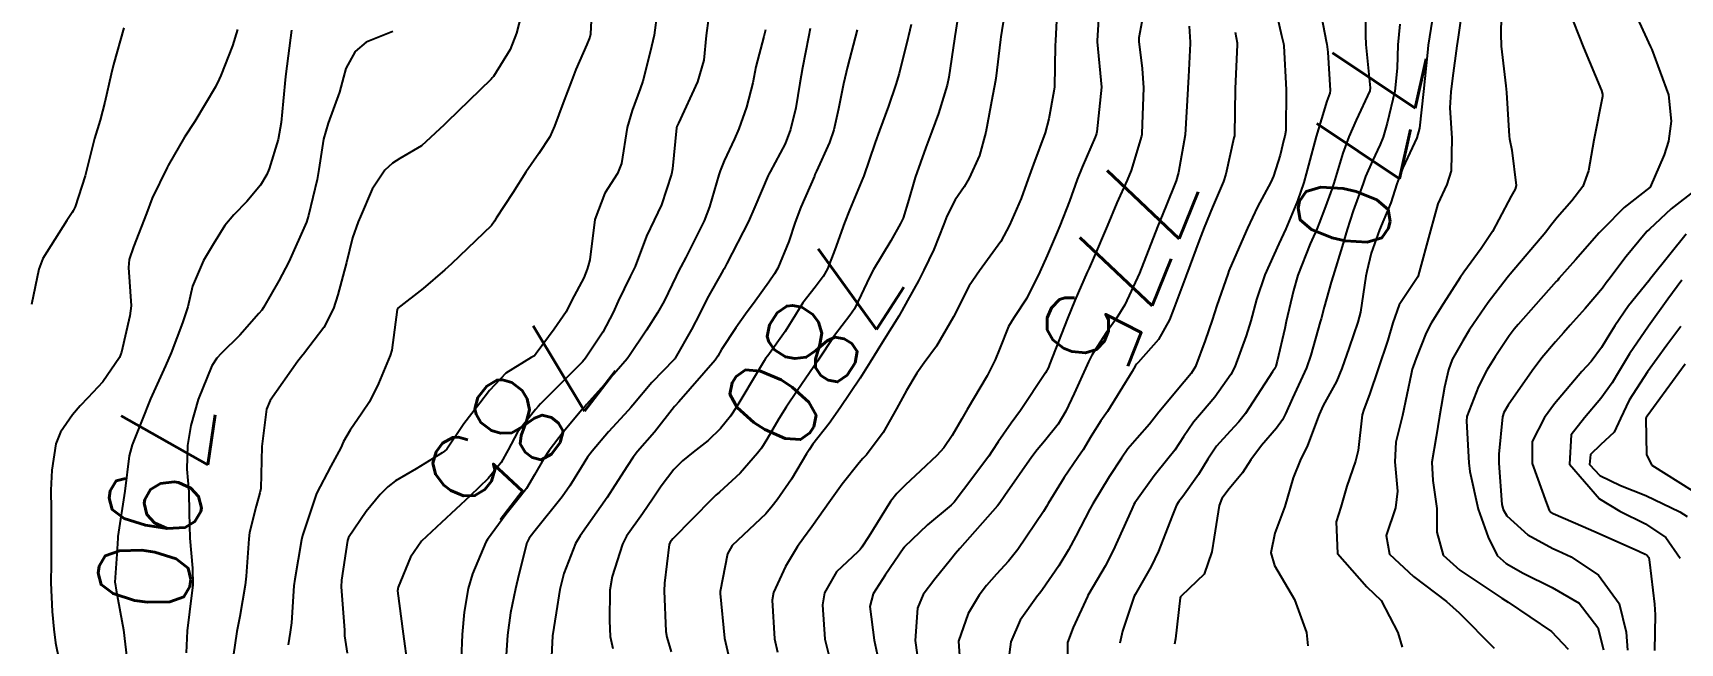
# Model space of a CAD drawing. Header units: metres. Extents: x 318500 to 325275, y 7408834 to 7428799.
# Drawn here: x 319643.1 to 319714.2, y 7411325.1 to 7411351.4 of the extents above; entities that cross this region are included whole.
import ezdxf
from ezdxf.enums import TextEntityAlignment as Align

# ---------------------------------------------------------------- set-up
doc = ezdxf.new("R2010")
doc.units = ezdxf.units.M
doc.header["$MEASUREMENT"] = 0
for name, color, linetype in [('Cotas', 45, 'Continuous'), ('Curvas de Nivel 1m', 11, 'Continuous'), ('Curvas de Nivel 5m', 15, 'Continuous')]:
    doc.layers.add(name, color=color, linetype=linetype)
doc.styles.add('Style-STANDARD', font='STANDARD.shx')

msp = doc.modelspace()

# ---------------------------------------------------------------- linework, layer by layer
at = {"layer": 'Curvas de Nivel 1m', "flags": 128}
for points, elevation in [([(319667.226, 7411353.137), (319667.137, 7411351.358), (319667.109, 7411351.227), (319666.973, 7411350.906), (319666.497, 7411349.827), (319666.324, 7411349.369), (319665.96, 7411348.395), (319665.58, 7411347.38), (319665.378, 7411346.928), (319664.912, 7411346.201), (319664.568, 7411345.73), (319664.347, 7411345.396), (319663.778, 7411344.509), (319663.061, 7411343.408), (319662.992, 7411343.285), (319662.867, 7411343.098), (319661.136, 7411341.436), (319660.985, 7411341.301), (319660.846, 7411341.183), (319659.917, 7411340.37), (319658.821, 7411339.522), (319658.799, 7411339.492), (319658.794, 7411339.47), (319658.551, 7411337.715), (319658.483, 7411337.473), (319657.987, 7411336.269), (319657.597, 7411335.482), (319657.263, 7411334.984), (319656.752, 7411334.26), (319656.473, 7411333.765), (319656.353, 7411333.496), (319655.922, 7411332.697), (319655.31, 7411331.511), (319654.692, 7411329.7), (319654.649, 7411329.521), (319654.365, 7411327.824), (319654.33, 7411327.525), (319654.228, 7411325.934), (319654.168, 7411325.527), (319654.077, 7411324.98)], 787), ([(319687.311, 7411352.781), (319687.216, 7411351.088), (319687.211, 7411350.853), (319687.172, 7411349.088), (319687.144, 7411348.892), (319686.936, 7411347.705), (319686.774, 7411347.092), (319686.265, 7411345.745), (319686.041, 7411345.103), (319685.733, 7411344.262), (319685.24, 7411343.114), (319684.863, 7411342.408), (319683.933, 7411341.134), (319683.493, 7411340.487), (319682.82, 7411339.15), (319682.077, 7411337.881), (319681.553, 7411337.162), (319681.236, 7411336.715), (319680.778, 7411335.967), (319680.358, 7411335.176), (319679.783, 7411334.156), (319679.059, 7411333.195), (319678.903, 7411333.032), (319678.735, 7411332.84), (319678.005, 7411331.927), (319677.502, 7411331.218), (319676.699, 7411330.084), (319676.336, 7411329.592), (319676.082, 7411329.236), (319675.552, 7411328.366), (319675.039, 7411327.246), (319674.986, 7411326.916), (319675.091, 7411325.245), (319675.209, 7411324.66)], 778), ([(319689.135, 7411352.942), (319689.019, 7411351.069), (319689.026, 7411351.023), (319689.209, 7411349.066), (319688.999, 7411347.138), (319688.987, 7411347.069), (319688.974, 7411347.025), (319688.928, 7411346.912), (319688.366, 7411345.618), (319688.159, 7411345.077), (319687.821, 7411344.145), (319687.413, 7411343.085), (319687.254, 7411342.698), (319686.857, 7411341.797), (319686.548, 7411341.095), (319685.984, 7411339.952), (319685.419, 7411339.111), (319685.194, 7411338.735), (319684.8, 7411337.757), (319684.618, 7411337.297), (319684.535, 7411337.124), (319684.264, 7411336.607), (319683.41, 7411335.14), (319683.17, 7411334.737), (319682.753, 7411334.021), (319682.402, 7411333.497), (319682.101, 7411333.156), (319681.396, 7411332.497), (319680.721, 7411331.871), (319680.368, 7411331.523), (319680.096, 7411331.179), (319679.161, 7411329.659), (319678.856, 7411329.198), (319678.785, 7411329.102), (319678.687, 7411329.003), (319677.759, 7411328.129), (319677.244, 7411327.221), (319677.163, 7411326.712), (319677.26, 7411325.221), (319677.529, 7411324.126)], 777), ([(319696.6, 7411352.966), (319696.985, 7411351.303), (319697.066, 7411350.959), (319697.081, 7411350.856), (319697.181, 7411348.957), (319697.166, 7411347.19), (319697.121, 7411346.957), (319697.082, 7411346.803), (319696.918, 7411346.138), (319696.642, 7411345.226), (319696.525, 7411344.966), (319695.951, 7411343.906), (319695.509, 7411342.98), (319694.855, 7411341.466), (319694.712, 7411341.131), (319694.657, 7411340.992), (319694.195, 7411339.631), (319693.983, 7411338.998), (319693.683, 7411338.125), (319693.263, 7411337.005), (319693.086, 7411336.708), (319692.783, 7411336.344), (319691.677, 7411335.026), (319691.275, 7411334.519), (319690.753, 7411333.904), (319690.351, 7411333.441), (319690.066, 7411333.05), (319689.544, 7411332.242), (319688.829, 7411331.068), (319688.708, 7411330.848), (319688.098, 7411329.674), (319687.782, 7411329.079), (319687.371, 7411328.391), (319686.664, 7411327.371), (319686.538, 7411327.215), (319686.438, 7411327.093), (319685.701, 7411326.048), (319685.292, 7411325.11), (319685.084, 7411323.582)], 773), ([(319698.554, 7411352.937), (319698.931, 7411350.981), (319698.94, 7411350.931), (319698.975, 7411350.573), (319699.088, 7411348.929), (319699.067, 7411348.811), (319698.945, 7411348.465), (319698.484, 7411346.937), (319698.15, 7411345.702), (319697.945, 7411344.944), (319697.678, 7411344.159), (319697.172, 7411342.955), (319696.863, 7411342.307), (319696.255, 7411340.969), (319695.908, 7411339.9), (319695.658, 7411338.977), (319695.46, 7411338.33), (319694.96, 7411336.987), (319694.787, 7411336.662), (319694.098, 7411335.676), (319693.524, 7411335.002), (319693.178, 7411334.592), (319692.754, 7411333.961), (319692.368, 7411333.393), (319692.067, 7411333.02), (319691.475, 7411332.283), (319690.713, 7411331.213), (319690.644, 7411331.108), (319690.604, 7411331.042), (319690.513, 7411330.848), (319689.711, 7411329.055), (319689.359, 7411328.38), (319688.662, 7411327.179), (319688.622, 7411327.109), (319688.6, 7411327.071), (319687.979, 7411325.737), (319687.743, 7411325.079), (319687.725, 7411323.973)], 772), ([(319700.594, 7411352.914), (319700.605, 7411351.295), (319700.621, 7411350.914), (319700.817, 7411349.046), (319700.795, 7411348.912), (319700.206, 7411347.649), (319699.889, 7411346.92), (319699.631, 7411346.211), (319699.242, 7411344.927), (319699.156, 7411344.667), (319698.885, 7411343.914), (319698.613, 7411343.194), (319698.507, 7411342.935), (319698.22, 7411342.296), (319697.693, 7411340.947), (319697.499, 7411340.291), (319697.189, 7411338.954), (319697.12, 7411338.651), (319696.794, 7411337.24), (319696.737, 7411337.014), (319696.716, 7411336.961), (319696.599, 7411336.774), (319695.423, 7411334.98), (319695.137, 7411334.612), (319694.758, 7411334.213), (319694.18, 7411333.564), (319693.796, 7411332.999), (319693.393, 7411332.34), (319692.716, 7411331.388), (319692.55, 7411331.174), (319692.452, 7411331.014), (319692.271, 7411330.582), (319691.671, 7411329.025), (319691.351, 7411328.359), (319690.662, 7411327.149), (319690.622, 7411327.079), (319690.604, 7411327.041), (319690.116, 7411325.57), (319689.996, 7411325.05)], 771), ([(319704.841, 7411352.853), (319704.616, 7411351.226), (319704.56, 7411350.856), (319704.361, 7411349.457), (319704.295, 7411348.86), (319704.258, 7411348.175), (319704.337, 7411346.859), (319704.315, 7411345.453), (319704.123, 7411344.862), (319703.733, 7411344.022), (319703.422, 7411342.872), (319702.888, 7411340.917), (319702.867, 7411340.88), (319702.06, 7411339.663), (319701.79, 7411338.895), (319701.572, 7411338.135), (319701.158, 7411336.904), (319700.779, 7411335.787), (319700.534, 7411335.151), (319700.467, 7411334.913), (319700.293, 7411333.369), (319700.182, 7411332.916), (319699.805, 7411331.838), (319699.54, 7411330.922), (319699.336, 7411330.291), (319699.395, 7411328.923), (319700.669, 7411327.483), (319701.28, 7411326.901), (319702.012, 7411325.517), (319702.194, 7411324.887)], 768), ([(319706.484, 7411352.835), (319706.452, 7411351.371), (319706.468, 7411350.835), (319706.665, 7411349.122), (319706.694, 7411348.833), (319706.811, 7411346.951), (319706.83, 7411346.831), (319706.923, 7411346.349), (319707.12, 7411344.827), (319707.068, 7411344.657), (319706.893, 7411344.366), (319706.363, 7411343.35), (319706.092, 7411342.838), (319705.598, 7411342.107), (319704.852, 7411341.08), (319704.7, 7411340.852), (319703.976, 7411339.719), (319703.438, 7411338.871), (319703.228, 7411338.459), (319702.797, 7411337.363), (319702.671, 7411337.003), (319702.63, 7411336.882), (319702.574, 7411336.669), (319702.202, 7411334.889), (319701.915, 7411333.73), (319701.874, 7411332.893), (319701.986, 7411331.626), (319701.904, 7411330.892), (319701.507, 7411329.707), (319701.639, 7411328.896), (319702.676, 7411327.927), (319704.102, 7411326.858), (319704.653, 7411326.357), (319706.164, 7411324.835)], 767), ([(319664.159, 7411352.232), (319663.937, 7411351.4), (319663.674, 7411350.698), (319662.952, 7411349.531), (319662.896, 7411349.466), (319662.84, 7411349.412), (319660.931, 7411347.559), (319660.815, 7411347.442), (319659.831, 7411346.541), (319658.908, 7411345.983), (319658.587, 7411345.791), (319658.249, 7411345.477), (319657.708, 7411344.661), (319657.199, 7411343.487), (319657.098, 7411343.257), (319656.861, 7411342.558), (319656.597, 7411341.494), (319656.229, 7411340.099), (319656.031, 7411339.502), (319655.627, 7411338.689), (319654.791, 7411337.599), (319654.755, 7411337.557), (319654.722, 7411337.521), (319654.498, 7411337.235), (319653.303, 7411335.542), (319653.144, 7411335.165), (319652.937, 7411333.547), (319652.896, 7411331.731), (319652.861, 7411331.548), (319652.704, 7411330.975), (319652.416, 7411329.829), (319652.378, 7411329.553), (319652.268, 7411327.952), (319652.224, 7411327.554), (319651.993, 7411326.203), (319651.862, 7411325.558), (319651.704, 7411324.474)], 788), ([(319670.023, 7411352.291), (319669.891, 7411351.321), (319669.714, 7411350.578), (319669.391, 7411349.326), (319669.284, 7411348.989), (319668.937, 7411348.058), (319668.726, 7411347.333), (319668.472, 7411345.771), (319668.306, 7411345.339), (319667.749, 7411344.486), (319667.318, 7411343.353), (319667.107, 7411341.611), (319667.043, 7411341.357), (319666.992, 7411341.213), (319666.842, 7411340.835), (319666.327, 7411339.868), (319666.079, 7411339.371), (319665.571, 7411338.617), (319664.793, 7411337.561), (319664.712, 7411337.47), (319664.568, 7411337.392), (319663.478, 7411336.709), (319662.775, 7411335.96), (319662.362, 7411335.416), (319661.66, 7411334.523), (319660.925, 7411333.437), (319660.836, 7411333.341), (319660.737, 7411333.268), (319659.602, 7411332.582), (319658.719, 7411332.065), (319658.383, 7411331.806), (319658.051, 7411331.477), (319657.446, 7411330.74), (319656.691, 7411329.611), (319656.649, 7411329.491), (319656.383, 7411327.776), (319656.369, 7411327.494), (319656.509, 7411325.615), (319656.512, 7411325.492), (319656.514, 7411325.377), (319656.621, 7411324.621)], 786), ([(319684.996, 7411352.156), (319684.859, 7411351.244), (319684.844, 7411351.122), (319684.643, 7411349.436), (319684.591, 7411349.125), (319684.494, 7411348.675), (319684.207, 7411347.131), (319683.931, 7411346.119), (319683.496, 7411345.141), (319683.269, 7411344.77), (319682.886, 7411344.202), (319682.526, 7411343.503), (319682.393, 7411343.155), (319681.961, 7411342.057), (319681.537, 7411341.163), (319681.303, 7411340.705), (319680.83, 7411339.852), (319680.585, 7411339.412), (319680.452, 7411339.176), (319679.825, 7411338.165), (319679.222, 7411337.194), (319678.783, 7411336.493), (319677.92, 7411335.213), (319677.438, 7411334.542), (319676.746, 7411333.649), (319676.574, 7411333.401), (319676.472, 7411333.233), (319675.821, 7411332.142), (319675.201, 7411331.245), (319674.99, 7411330.965), (319674.704, 7411330.641), (319673.253, 7411329.272), (319673.047, 7411328.912), (319672.734, 7411327.279), (319672.732, 7411327.206), (319672.92, 7411325.276), (319673.243, 7411323.897)], 779), ([(319690.996, 7411352.127), (319690.82, 7411351.205), (319690.815, 7411351.042), (319690.962, 7411349.871), (319691.018, 7411349.039), (319690.951, 7411347.06), (319690.95, 7411347.04), (319690.946, 7411347.024), (319690.929, 7411346.956), (319690.482, 7411345.471), (319690.312, 7411345.049), (319689.873, 7411344.067), (319689.45, 7411343.061), (319688.856, 7411341.684), (319688.668, 7411341.256), (319688.585, 7411341.073), (319688.053, 7411339.857), (319687.742, 7411339.081), (319687.474, 7411338.419), (319686.961, 7411337.088), (319686.913, 7411336.965), (319686.786, 7411336.724), (319685.711, 7411335.106), (319685.31, 7411334.563), (319684.75, 7411333.755), (319684.498, 7411333.37), (319684.335, 7411333.126), (319683.253, 7411331.677), (319682.839, 7411331.148), (319682.709, 7411331.018), (319681.691, 7411330.169), (319680.69, 7411329.194), (319680.672, 7411329.17), (319679.867, 7411327.987), (319679.341, 7411327.19), (319679.208, 7411326.635), (319679.384, 7411325.189), (319679.609, 7411324.174)], 776), ([(319703.546, 7411352.328), (319703.316, 7411350.875), (319703.282, 7411350.569), (319703.121, 7411348.877), (319702.934, 7411347.301), (319702.819, 7411346.882), (319702.218, 7411345.583), (319701.962, 7411344.894), (319701.708, 7411344.077), (319701.22, 7411342.905), (319700.86, 7411341.899), (319700.664, 7411341.1), (319700.625, 7411340.912), (319700.388, 7411339.352), (319700.279, 7411338.915), (319699.899, 7411337.824), (319699.591, 7411336.922), (319699.351, 7411336.357), (319698.774, 7411335.32), (319698.604, 7411334.932), (319698.101, 7411333.588), (319697.785, 7411332.944), (319697.484, 7411332.193), (319697.119, 7411330.954), (319696.698, 7411329.798), (319696.527, 7411328.962), (319696.682, 7411328.404), (319697.546, 7411326.947), (319698.06, 7411325.517), (319698.125, 7411324.938)], 769), ([(319709.377, 7411352.422), (319710.022, 7411350.784), (319710.798, 7411348.927), (319710.846, 7411348.772), (319710.843, 7411348.666), (319710.476, 7411346.777), (319710.236, 7411345.455), (319709.999, 7411344.784), (319709.523, 7411344.158), (319708.88, 7411343.439), (319708.601, 7411343.077), (319708.392, 7411342.807), (319706.852, 7411340.985), (319706.78, 7411340.901), (319706.726, 7411340.831), (319705.907, 7411339.766), (319705.27, 7411338.846), (319705.092, 7411338.571), (319704.809, 7411338.111), (319704.352, 7411337.301), (319704.195, 7411336.859), (319704.025, 7411336.104), (319703.798, 7411334.865), (319703.657, 7411333.966), (319703.469, 7411332.869), (319703.515, 7411332.082), (319703.694, 7411330.865), (319703.685, 7411329.851), (319703.957, 7411328.861), (319704.68, 7411328.202), (319706.491, 7411327.003), (319706.661, 7411326.897), (319706.771, 7411326.828), (319708.641, 7411325.56), (319709.355, 7411324.789)], 766), ([(319646.98, 7411351.63), (319646.54, 7411350.051), (319646.438, 7411349.635), (319646.161, 7411348.415), (319645.955, 7411347.64), (319645.713, 7411346.847), (319645.414, 7411345.645), (319645.308, 7411345.232), (319644.874, 7411343.902), (319644.797, 7411343.725), (319644.752, 7411343.652), (319644.516, 7411343.304), (319643.481, 7411341.671), (319643.309, 7411341.207), (319643.001, 7411339.677)], 792), ([(319651.886, 7411351.561), (319651.677, 7411350.855), (319651.168, 7411349.568), (319651.105, 7411349.412), (319650.945, 7411349.079), (319650.042, 7411347.583), (319649.606, 7411346.904), (319648.901, 7411345.69), (319648.874, 7411345.627), (319648.858, 7411345.601), (319648.212, 7411344.278), (319647.954, 7411343.614), (319647.401, 7411342.168), (319647.214, 7411341.625), (319647.185, 7411341.285), (319647.292, 7411339.623), (319647.242, 7411339.196), (319646.88, 7411337.629), (319646.788, 7411337.392), (319646.074, 7411336.34), (319645.426, 7411335.643), (319645.102, 7411335.31), (319644.759, 7411334.913), (319644.242, 7411334.164), (319644.051, 7411333.66), (319643.866, 7411332.52), (319643.825, 7411331.663), (319643.845, 7411330.806), (319643.847, 7411329.663), (319643.839, 7411328.496), (319643.836, 7411327.662), (319643.885, 7411326.417), (319643.959, 7411325.66), (319644.034, 7411325.069), (319644.316, 7411323.654)], 791), ([(319658.593, 7411351.474), (319657.445, 7411351.013), (319656.967, 7411350.603), (319656.577, 7411349.875), (319656.471, 7411349.497), (319656.302, 7411348.858), (319655.811, 7411347.507), (319655.612, 7411346.818), (319655.406, 7411345.512), (319655.327, 7411345.08), (319654.957, 7411343.519), (319654.867, 7411343.237), (319654.105, 7411341.531), (319653.671, 7411340.704), (319653.019, 7411339.547), (319652.935, 7411339.432), (319652.816, 7411339.297), (319651.997, 7411338.363), (319651.192, 7411337.566), (319650.996, 7411337.36), (319650.785, 7411337.035), (319650.186, 7411335.579), (319649.881, 7411334.455), (319649.727, 7411333.585), (319649.71, 7411332.57), (319649.784, 7411331.584), (319649.799, 7411330.682), (319649.831, 7411329.583), (319649.952, 7411328.299), (319649.964, 7411327.58), (319649.817, 7411326.408), (319649.72, 7411325.584), (319649.671, 7411324.635)], 789), ([(319674.694, 7411351.545), (319674.626, 7411351.255), (319674.279, 7411349.941), (319674.142, 7411349.262), (319673.879, 7411348.206), (319673.546, 7411347.271), (319673.355, 7411346.842), (319672.909, 7411345.882), (319672.735, 7411345.45), (319672.678, 7411345.283), (319672.275, 7411343.893), (319672.048, 7411343.292), (319671.257, 7411341.707), (319671.038, 7411341.307), (319670.973, 7411341.183), (319670.844, 7411340.91), (319670.313, 7411339.83), (319670.032, 7411339.318), (319669.554, 7411338.577), (319668.792, 7411337.442), (319668.747, 7411337.374), (319668.717, 7411337.331), (319668.24, 7411336.793), (319666.967, 7411335.357), (319666.874, 7411335.253), (319666.767, 7411335.132), (319665.95, 7411334.174), (319665.353, 7411333.381), (319665.113, 7411333.005), (319664.724, 7411332.33), (319664.369, 7411331.739), (319664.118, 7411331.396), (319663.486, 7411330.618), (319662.691, 7411329.534), (319662.615, 7411329.411), (319662.044, 7411328.045), (319661.86, 7411327.422), (319661.679, 7411326.39), (319661.59, 7411325.426), (319661.554, 7411324.361)], 784), ([(319676.621, 7411351.598), (319676.548, 7411351.234), (319676.3, 7411349.896), (319676.18, 7411349.238), (319675.999, 7411348.179), (319675.782, 7411347.241), (319675.539, 7411346.625), (319674.902, 7411345.412), (319674.842, 7411345.31), (319674.814, 7411345.251), (319674.241, 7411343.898), (319673.959, 7411343.264), (319673.03, 7411341.455), (319672.937, 7411341.279), (319672.903, 7411341.225), (319672.848, 7411341.139), (319672.178, 7411339.941), (319671.858, 7411339.294), (319671.503, 7411338.606), (319670.791, 7411337.369), (319670.766, 7411337.335), (319670.75, 7411337.31), (319669.791, 7411336.309), (319668.959, 7411335.328), (319668.872, 7411335.226), (319668.767, 7411335.105), (319667.914, 7411334.182), (319667.205, 7411333.353), (319667.011, 7411333.081), (319666.729, 7411332.642), (319666.24, 7411331.844), (319665.917, 7411331.372), (319664.695, 7411329.846), (319664.492, 7411329.592), (319664.385, 7411329.393), (319664.043, 7411328.023), (319663.895, 7411327.398), (319663.682, 7411326.362), (319663.556, 7411325.401), (319663.491, 7411324.532)], 783), ([(319678.648, 7411351.542), (319678.564, 7411351.206), (319678.233, 7411349.939), (319678.068, 7411349.213), (319677.851, 7411348.128), (319677.64, 7411347.219), (319677.46, 7411346.684), (319676.903, 7411345.445), (319676.833, 7411345.298), (319676.805, 7411345.231), (319676.225, 7411343.891), (319675.976, 7411343.239), (319675.696, 7411342.408), (319675.227, 7411341.246), (319675.086, 7411341.008), (319674.841, 7411340.649), (319674.255, 7411339.832), (319673.833, 7411339.265), (319673.409, 7411338.674), (319672.797, 7411337.738), (319672.631, 7411337.443), (319672.518, 7411337.284), (319670.946, 7411335.481), (319670.797, 7411335.31), (319670.77, 7411335.28), (319669.902, 7411334.169), (319669.164, 7411333.326), (319668.974, 7411333.09), (319668.731, 7411332.712), (319668.195, 7411331.86), (319667.85, 7411331.343), (319666.693, 7411329.69), (319666.495, 7411329.363), (319665.98, 7411328.061), (319665.813, 7411327.373), (319665.654, 7411326.366), (319665.497, 7411325.377), (319665.436, 7411324.196)], 782), ([(319680.989, 7411351.768), (319680.869, 7411351.284), (319680.842, 7411351.172), (319680.469, 7411349.665), (319680.326, 7411349.179), (319680.009, 7411348.252), (319679.62, 7411347.19), (319679.434, 7411346.68), (319678.925, 7411345.2), (319678.916, 7411345.183), (319678.899, 7411345.136), (319678.326, 7411343.76), (319678.108, 7411343.211), (319677.688, 7411342.048), (319677.368, 7411341.222), (319677.185, 7411340.884), (319676.838, 7411340.433), (319676.311, 7411339.752), (319675.987, 7411339.238), (319675.542, 7411338.51), (319674.793, 7411337.462), (319674.7, 7411337.342), (319674.643, 7411337.252), (319674.425, 7411336.894), (319673.45, 7411335.27), (319673.179, 7411334.859), (319672.756, 7411334.332), (319672.222, 7411333.813), (319671.567, 7411333.298), (319671.105, 7411332.934), (319670.729, 7411332.551), (319670.195, 7411331.838), (319669.844, 7411331.319), (319669.383, 7411330.643), (319668.693, 7411329.674), (319668.512, 7411329.333), (319668.071, 7411327.936), (319667.968, 7411327.34), (319667.961, 7411326.019), (319667.986, 7411325.34), (319668.104, 7411324.817)], 781), ([(319694.987, 7411351.448), (319695.059, 7411350.989), (319695.062, 7411350.906), (319694.981, 7411348.99), (319694.952, 7411347.011), (319694.951, 7411346.99), (319694.947, 7411346.973), (319694.928, 7411346.881), (319694.582, 7411345.316), (319694.475, 7411344.994), (319694.004, 7411343.878), (319693.644, 7411343.002), (319693.426, 7411342.442), (319692.888, 7411341.01), (319692.878, 7411340.981), (319692.848, 7411340.893), (319692.338, 7411339.507), (319692.143, 7411339.02), (319691.667, 7411338.167), (319690.792, 7411337.182), (319690.725, 7411337.107), (319690.681, 7411337.042), (319690.527, 7411336.783), (319689.466, 7411335.06), (319689.175, 7411334.652), (319688.754, 7411333.992), (319688.408, 7411333.41), (319688.185, 7411333.076), (319687.596, 7411332.212), (319686.909, 7411331.088), (319686.836, 7411330.961), (319686.706, 7411330.734), (319685.596, 7411329.106), (319685.192, 7411328.602), (319684.674, 7411328.035), (319684.243, 7411327.55), (319683.928, 7411327.131), (319683.446, 7411326.34), (319683.032, 7411325.144), (319683.136, 7411323.663)], 774), ([(319714.899, 7411344.663), (319713.816, 7411343.806), (319712.873, 7411342.929), (319712.779, 7411342.843), (319712.693, 7411342.752), (319711.861, 7411341.759), (319711.118, 7411340.767), (319711.005, 7411340.611), (319710.844, 7411340.389), (319710.101, 7411339.51), (319709.453, 7411338.791), (319709.156, 7411338.453), (319708.809, 7411338.065), (319708.228, 7411337.379), (319707.802, 7411336.815), (319706.775, 7411335.336), (319706.589, 7411335.014), (319706.531, 7411334.832), (319706.366, 7411333.213), (319706.367, 7411332.834), (319706.496, 7411331.049), (319706.548, 7411330.832), (319706.707, 7411330.548), (319707.615, 7411329.732), (319708.693, 7411329.148), (319708.937, 7411329.041), (319709.49, 7411328.788), (319710.678, 7411327.988), (319711.56, 7411326.761), (319711.865, 7411325.535), (319711.922, 7411324.757)], 764), ([(319714.454, 7411342.726), (319712.99, 7411340.886), (319712.881, 7411340.75), (319712.867, 7411340.733), (319712.849, 7411340.709), (319711.961, 7411339.63), (319711.375, 7411338.764), (319711.167, 7411338.414), (319710.806, 7411337.823), (319710.35, 7411337.224), (319709.959, 7411336.782), (319708.776, 7411335.394), (319708.335, 7411334.807), (319707.804, 7411333.765), (319707.8, 7411332.814), (319708.422, 7411331.097), (319708.545, 7411330.802), (319708.62, 7411330.712), (319708.709, 7411330.66), (319710.012, 7411330.09), (319710.7, 7411329.786), (319712.416, 7411329.03), (319712.691, 7411328.893), (319712.779, 7411328.837), (319712.84, 7411328.748), (319712.876, 7411328.558), (319713.093, 7411326.744), (319713.114, 7411326.282), (319713.086, 7411324.743)], 763), ([(319714.275, 7411340.729), (319713.668, 7411339.907), (319712.836, 7411338.75), (319712.004, 7411337.556), (319711.531, 7411336.763), (319711.256, 7411336.295), (319710.778, 7411335.618), (319710.062, 7411334.781), (319709.498, 7411334.05), (319709.417, 7411332.79), (319710.718, 7411331.285), (319711.589, 7411330.761), (319712.705, 7411330.208), (319713.581, 7411329.619), (319714.199, 7411328.727)], 762), ([(319714.229, 7411338.729), (319713.627, 7411337.919), (319712.79, 7411336.772), (319711.993, 7411335.543), (319711.618, 7411334.762), (319711.353, 7411334.172), (319710.753, 7411333.622), (319710.321, 7411333.202), (319710.281, 7411332.777), (319710.733, 7411332.294), (319711.623, 7411331.864), (319712.72, 7411331.434), (319714.183, 7411330.728), (319714.507, 7411330.522)], 761)]:
    msp.add_lwpolyline(points, dxfattribs=dict(at, elevation=elevation))
at = {"layer": 'Curvas de Nivel 5m', "flags": 128}
for points, elevation in [([(319712.022, 7411352.76), (319712.916, 7411350.815), (319712.953, 7411350.75), (319712.979, 7411350.693), (319713.693, 7411348.739), (319713.807, 7411347.605), (319713.69, 7411346.739), (319713.515, 7411346.147), (319712.9, 7411344.75), (319711.783, 7411343.865), (319710.873, 7411342.95), (319710.785, 7411342.858), (319710.707, 7411342.772), (319709.682, 7411341.612), (319708.962, 7411340.798), (319708.909, 7411340.739), (319708.848, 7411340.67), (319707.966, 7411339.68), (319707.203, 7411338.824), (319707.027, 7411338.617), (319706.812, 7411338.326), (319706.213, 7411337.421), (319705.853, 7411336.839), (319705.489, 7411336.137), (319704.99, 7411334.848), (319704.966, 7411334.649), (319705.075, 7411332.847), (319705.113, 7411332.468), (319705.47, 7411330.842), (319705.9, 7411329.636), (319706.294, 7411328.834), (319706.685, 7411328.488), (319707.42, 7411328.078), (319708.67, 7411327.455), (319709.843, 7411326.782), (319710.644, 7411325.731), (319710.886, 7411324.767)], 765), ([(319672.231, 7411352.052), (319672.13, 7411351.293), (319672.029, 7411350.229), (319671.757, 7411349.298), (319670.932, 7411347.507), (319670.867, 7411347.374), (319670.854, 7411347.311), (319670.674, 7411345.541), (319670.631, 7411345.313), (319670.21, 7411343.987), (319669.892, 7411343.32), (319669.555, 7411342.631), (319669.059, 7411341.328), (319668.994, 7411341.182), (319668.843, 7411340.887), (319668.336, 7411339.829), (319668.119, 7411339.341), (319667.665, 7411338.489), (319666.917, 7411337.358), (319666.788, 7411337.207), (319664.978, 7411335.387), (319664.878, 7411335.278), (319664.766, 7411335.146), (319663.983, 7411334.166), (319663.578, 7411333.402), (319663.28, 7411332.856), (319662.721, 7411332.167), (319662.335, 7411331.797), (319661.938, 7411331.422), (319660.698, 7411330.265), (319659.834, 7411329.453), (319659.367, 7411328.772), (319658.824, 7411327.468), (319658.808, 7411327.318), (319659.044, 7411325.464), (319659.232, 7411324.077)], 785), ([(319654.229, 7411351.531), (319654.076, 7411350.421), (319653.965, 7411349.535), (319653.861, 7411348.458), (319653.779, 7411347.537), (319653.647, 7411346.811), (319653.252, 7411345.545), (319653.151, 7411345.291), (319652.889, 7411344.837), (319652.297, 7411344.137), (319651.732, 7411343.561), (319651.342, 7411343.088), (319650.857, 7411342.301), (319650.427, 7411341.576), (319649.949, 7411340.467), (319649.74, 7411339.586), (319649.51, 7411338.889), (319649.025, 7411337.596), (319648.784, 7411337.026), (319648.14, 7411335.609), (319647.74, 7411334.63), (319647.339, 7411333.621), (319647.217, 7411333.139), (319647.021, 7411331.625), (319646.724, 7411329.663), (319646.722, 7411329.63), (319646.725, 7411329.594), (319646.679, 7411328.899), (319646.599, 7411327.692), (319646.606, 7411327.631), (319646.656, 7411327.336), (319646.972, 7411325.625), (319647.137, 7411324.144)], 790), ([(319682.993, 7411351.995), (319682.879, 7411351.253), (319682.863, 7411351.151), (319682.612, 7411349.497), (319682.536, 7411349.154), (319682.162, 7411347.934), (319681.883, 7411347.16), (319681.619, 7411346.463), (319681.163, 7411345.167), (319681.1, 7411344.965), (319680.886, 7411344.219), (319680.635, 7411343.412), (319680.532, 7411343.175), (319680.107, 7411342.426), (319679.361, 7411341.192), (319679.183, 7411340.857), (319678.833, 7411340.098), (319678.533, 7411339.496), (319678.333, 7411339.207), (319677.675, 7411338.349), (319676.942, 7411337.228), (319676.788, 7411336.999), (319676.061, 7411335.954), (319675.587, 7411335.242), (319675.268, 7411334.739), (319674.749, 7411333.854), (319674.517, 7411333.48), (319674.354, 7411333.256), (319673.596, 7411332.398), (319672.714, 7411331.577), (319672.555, 7411331.44), (319672.386, 7411331.285), (319670.692, 7411329.559), (319670.581, 7411329.421), (319670.536, 7411329.312), (319670.33, 7411327.648), (319670.312, 7411327.313), (319670.394, 7411325.552), (319670.435, 7411325.312), (319670.624, 7411324.675)], 780), ([(319692.99, 7411351.696), (319693.038, 7411351.009), (319693.037, 7411350.951), (319692.958, 7411349.51), (319692.93, 7411349.031), (319692.931, 7411349.01), (319692.93, 7411348.99), (319692.816, 7411347.012), (319692.538, 7411345.383), (319692.43, 7411345.017), (319691.992, 7411343.915), (319691.622, 7411343.029), (319690.85, 7411341.04), (319690.212, 7411339.667), (319689.839, 7411339.055), (319689.413, 7411338.459), (319688.796, 7411337.494), (319688.651, 7411337.212), (319688.589, 7411337.072), (319688.021, 7411335.834), (319687.671, 7411335.081), (319687.338, 7411334.508), (319686.75, 7411333.782), (319686.429, 7411333.411), (319686.196, 7411333.098), (319685.032, 7411331.432), (319684.813, 7411331.118), (319684.709, 7411330.981), (319683.095, 7411329.144), (319682.908, 7411328.926), (319682.683, 7411328.652), (319682.011, 7411327.815), (319681.507, 7411327.162), (319681.254, 7411326.561), (319681.161, 7411325.165), (319681.244, 7411324.543)], 775), ([(319702.091, 7411351.796), (319702.01, 7411350.895), (319701.978, 7411349.882), (319701.88, 7411348.896), (319701.548, 7411347.513), (319701.365, 7411346.903), (319701.244, 7411346.586), (319700.915, 7411345.886), (319700.615, 7411345.203), (319700.507, 7411344.914), (319700.08, 7411343.72), (319699.819, 7411342.921), (319699.602, 7411342.183), (319699.207, 7411340.926), (319699.127, 7411340.646), (319698.83, 7411339.565), (319698.691, 7411339.063), (319698.655, 7411338.932), (319698.248, 7411337.488), (319698.059, 7411336.941), (319697.462, 7411335.635), (319697.154, 7411334.954), (319697.024, 7411334.699), (319696.761, 7411334.34), (319696.122, 7411333.597), (319695.66, 7411332.976), (319695.296, 7411332.417), (319694.721, 7411331.719), (319694.407, 7411331.301), (319694.287, 7411330.994), (319694.067, 7411329.626), (319693.97, 7411328.997), (319693.639, 7411328.037), (319692.661, 7411327.1), (319692.621, 7411327.05), (319692.608, 7411327.011), (319692.406, 7411325.241), (319692.364, 7411325.014)], 770), ([(319714.419, 7411337.103), (319714.147, 7411336.73), (319712.771, 7411334.86), (319712.727, 7411334.794), (319712.714, 7411334.751), (319712.747, 7411333.193), (319712.982, 7411332.746), (319714.724, 7411331.647)], 760)]:
    msp.add_lwpolyline(points, dxfattribs=dict(at, elevation=elevation))

# ---------------------------------------------------------------- texts
at = {"layer": 'Cotas', "style": 'Style-STANDARD'}
for s, rotation, p in [('770', 257.45609, (319700.361, 7411346.61, 770)), ('775', 247.94472, (319689.95, 7411341.388, 775)), ('780', 237.19434, (319676.711, 7411337.976, 780)), ('785', 232.39609, (319664.052, 7411334.692, 785)), ('790', 261.66818, (319648.332, 7411331.033, 790))]:
    msp.add_text(s, height=4, rotation=rotation, dxfattribs=at).set_placement(p, align=Align.MIDDLE_CENTER)

doc.saveas('drawing.dxf')
